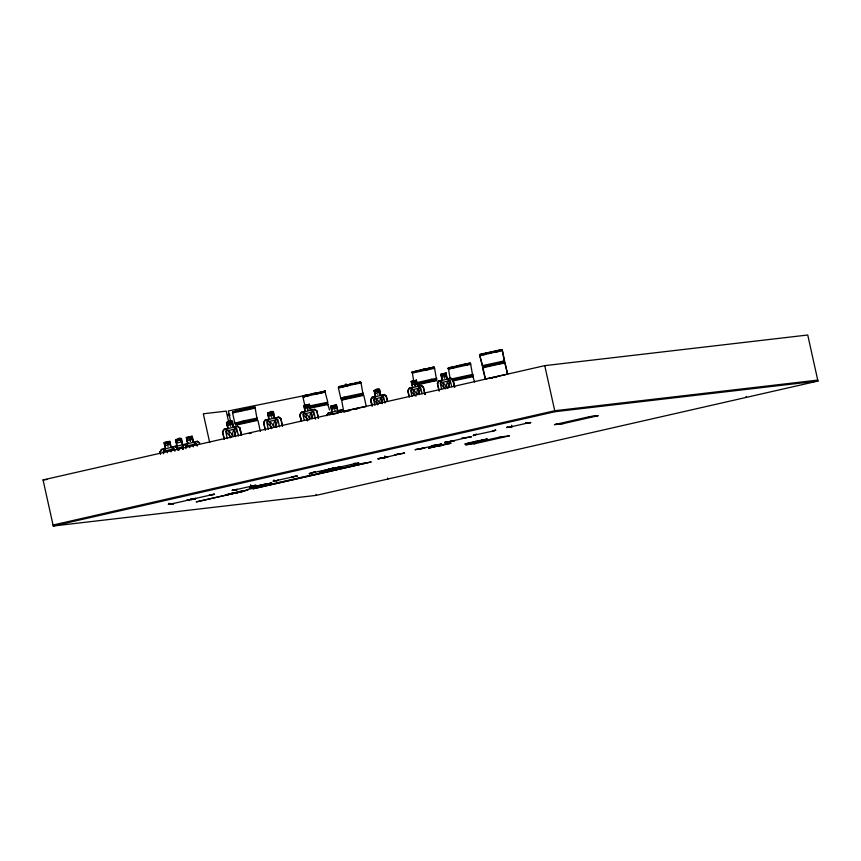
<?xml version="1.0" encoding="UTF-8"?>
<svg xmlns="http://www.w3.org/2000/svg" width="861" height="861" viewBox="0 0 861 861"><rect width="100%" height="100%" fill="white"/><g stroke="black" fill="none" stroke-linecap="round" stroke-linejoin="round"><path stroke-width="1.29" d="M379.626 403.152L379.744 402.442M444.319 375.891L443.964 375.267M446.31 386.793L446.364 386.191L446.719 386.718M379.583 403.131L379.636 402.464M414.744 383.167L414.367 382.542L414.324 383.263M446.289 386.815L446.289 386.126M309.4 417.391L309.659 417.757M229.898 423.924L230.296 424.086M232.266 434.999L232.524 434.697M270.924 414.948L271.183 414.647M273.357 425.528L273.615 425.538M306.914 407.231L307.076 406.532L307.452 407.156M167.389 443.641L167.852 444.222L167.411 443.609M232.179 434.999L232.255 434.331M270.838 414.948L271 414.249M378.13 458.805L387.741 457.116L378.14 458.848L378.851 458.504M386.858 457.32L387.558 456.987M423.978 448.118L424.817 448.054L415.271 449.636M453.553 440.843L454.393 440.778L444.782 442.468L445.503 442.167M173.567 449.571C173.244 447.569 170.037 450.529 171.005 451.928M195.899 444.48C195.565 442.479 192.369 445.438 193.338 446.848M168.444 504.255L173.556 503.696L168.379 504.352L169.369 504.169L169.143 503.168M194.898 498.831L190.701 499.272L195.877 498.616L194.952 498.691M233.137 490.092C229.22 490.662 239.498 488.962 236.753 489.489M236.506 489.672L237.432 489.586L232.147 490.275M273.206 481.051L278.49 480.373L273.206 481.095L274.185 480.868L273.97 479.868M339.299 467.297L340.224 467.222L335.112 467.771M506.838 427.4L512.058 426.819L506.774 427.497L507.56 427.196M381.369 403.432C386.115 394.09 379.206 395.726 379.744 403.486C376.989 396.221 369.767 397.943 378.162 404.229M418.446 394.37C423.192 385.039 416.283 386.664 416.821 394.424C412.839 386.169 407.231 389.85 415.992 396.082M447.72 388.257C452.821 378.851 446.547 377.914 446.396 387.159C442.414 378.905 436.796 382.585 445.567 388.806M311.488 418.317C316.826 408.91 309.303 410.665 309.712 418.371C305.633 410.234 299.262 413.614 308.776 420.017M233.869 436.419C239.713 426.722 232.782 426.206 232.438 435.343C228.326 427.25 221.88 430.715 231.491 437.011M274.928 427.207C280.761 417.499 273.841 416.982 273.486 426.12C269.385 418.026 262.928 421.492 272.55 427.788M247.85 489.844L244.481 490.985M451.035 442.974L449.765 443.297M487.122 438.992L481.417 440.671M372.027 405.972L370.66 399.827L372.038 397.298L375.514 396.48L374.094 390.55C384.781 383.64 375.568 399.396 384.286 394.413L386.417 396.146L387.504 401.054M370.66 399.827L372.21 405.972L370.951 399.848L372.038 397.298M370.951 399.848L372.253 397.459M409.201 396.899L407.737 390.765L409.115 388.236L412.591 387.418L411.171 381.488L416.487 380.25L411.171 381.488M409.384 396.889L407.931 390.808L409.33 388.397M439.045 390.851L437.313 383.489L438.69 380.96L442.156 380.142L440.746 374.212L446.063 372.974C445.912 384.469 449.216 374.643 453.069 379.819L454.705 387.17M437.603 383.522L438.895 381.122L450.906 378.302M301.135 420.868L299.779 414.722L301.382 412.182L305.074 411.386L303.707 405.456L309.465 404.218L310.735 410.18L314.674 409.33L316.966 411.074L318.548 418.446M224.226 429.424L222.698 431.856L224.366 439.164M265.285 420.2L263.757 422.633L265.425 429.951M328.428 413.076L326.685 415.723L328.31 412.903L332.195 412.258M160.587 454.404L159.995 451.95L161.577 449.388L165.366 448.527L164.01 442.586L169.843 441.262L171.156 447.214L176.903 445.933L175.536 439.993C187.461 432.728 176.677 449.862 187.698 443.447L186.374 437.496L192.164 436.172L193.488 442.123L197.427 441.23L199.698 442.941M161.62 449.377L159.995 451.95M160.211 451.993L161.75 449.56L197.384 441.445L199.569 443.049L197.341 441.445M182.866 449.324L182.328 446.859L183.953 444.298M182.532 446.902L184.071 444.47M247.656 489.974L246.58 490.178M329.828 414.841L332.281 412.204M168.024 446.321L168.067 446.536M415.928 449.442L424.634 447.924M454.21 440.649L444.836 442.36M169.09 504.105L173.491 503.481L172.932 503.588M190.765 499.165L191.691 499.089M191.422 499.014L195.813 498.39L195.264 498.497M278.297 480.244L278.221 480.201M335.768 467.62L340.17 466.996L339.611 467.103M310.057 473.356L309.282 473.701L310.251 473.485M315.061 471.839L309.282 473.701L315.137 471.785M474.045 435.246L473.249 435.591L476.51 434.245M415.153 385.771L415.11 385.179M475.756 434.45L473.238 435.548L476.424 434.299M495.656 430.199L492.212 431.458L495.656 430.199L494.666 430.457M232.685 411.902L246.816 408.458M234.827 423.085L232.427 412.376L234.041 411.827M253.414 407.834L255.05 407.328L256.944 418.263M254.673 408.232L233.051 412.86M303.223 395.845L302.717 396.06L304.159 395.866M304.45 395.952L302.814 396.501L304.945 406.015M304.676 396.641L303.363 397.147M324.845 391.217L325.372 391.055L304.353 395.554L306.258 395.048M325.017 391.669L327.826 402.216L311.079 405.66M257.288 419.006L235.139 423.903M257.439 419.694L235.29 424.591M346.735 385.782L347.37 385.642M346.585 386.04L347.317 385.857M360.468 381.94L359.155 382.445M362.847 393.283L360.942 382.402L359.317 382.876L360.501 382.521M327.697 403.131L311.176 406.446M327.847 403.82L311.327 407.135M327.847 404.627L329.548 409.997M415.271 371.199L411.73 372.21L413.172 372.006M413.689 380.982L412.268 372.426M347.166 410.471L343.657 411.45L341.666 400.161M420.781 370.434L434.159 367.647M363.191 394.026L341.042 398.923M363.342 394.715L341.193 399.612M433.858 367.367L434.385 367.206L432.932 367.356L434.052 367.216M434.471 367.593L432.835 368.153M482.375 365.817L479.835 355.765L491.373 352.924L502.404 350.771L504.18 360.996M450.066 378.13L448.377 368.39M447.935 368.616L456.567 366.377M469.966 363.331L470.493 363.17L468.782 363.665M436.366 378.539L434.461 367.658M365.796 406.629L358.133 407.963M436.71 379.281L415.895 383.651M436.861 379.959L417.929 383.866M436.861 380.777L434.181 381.089M482.515 365.634L479.663 355.109L481.277 354.549M485.313 379.163L483.01 367.873M504.524 361.738L482.375 366.625M472.474 374.503L470.569 363.611L465.134 364.515M472.969 375.923L452.154 380.304M472.969 376.741L474.669 382.112M485.464 378.98L482.558 368.045M225.378 494.957L227.078 494.483M321.25 471.462L319.539 471.979L338.707 467.953M449.571 443.63L428.552 448.129L434.471 446.568M444.674 378.259L444.642 377.871M271.645 416.939L271.861 417.499M334.703 409.836L335.004 410.374M190.356 441.23L190.389 441.456M252.951 485.83L252.822 485.841M276.263 480.632L276.822 480.524M294.031 476.596L293.472 476.703M509.83 427.078L510.39 426.97M511.94 426.615L511.402 426.722L511.66 425.356M527.578 423.052L527.449 423.063M189.151 499.918L171.576 503.9M193.714 498.853L194.274 498.756M211.472 494.827L211.279 494.881M338.061 467.458L338.621 467.362M355.819 463.444L355.625 463.487M314.62 409.352L316.966 411.074M299.779 414.722L301.339 420.868L300.037 414.754L301.501 412.365L314.642 409.545M332.744 468.19L333.702 467.943L327.772 469.568M333.702 467.943L327.654 469.762L328.579 469.46M377.645 392.229L377.29 391.604L377.602 392.218M232.696 434.913L232.319 434.299M232.761 411.762L233.977 411.44M241.392 410.137L241.64 410.084M240.746 410.783L241.478 410.622M240.703 410.998L241.424 410.837L238.475 411.504M253.263 407.425L254.512 407.113M303.169 395.888L304.407 395.522M303.266 396.329L308.69 394.908M339.901 386.417L338.664 386.729L360.544 381.95L359.424 382.069M303.481 396.996L304.665 396.673M338.943 387.88L340.17 387.536M412.182 372.038L413.42 371.661M412.279 372.479L415.314 371.629M412.462 373.125L415.529 372.329M432.674 367.701L433.933 367.378M481.245 354.119L479.555 354.614L485.453 353.085M500.499 350.158L501.812 349.652M235.753 425.151L257.913 420.329L260.356 431.436M448.29 368.002L459.419 365.322M448.592 369.068L470.698 364.278M448.57 369.089L449.797 368.756M341.645 400.171L342.861 399.827M482.494 365.645L504.654 360.813L502.286 350.115L500.898 350.223M482.989 367.873L488.424 366.495M450.777 379.141L472.947 374.32M344.131 412.075L345.336 411.741M485.443 378.98L507.613 374.158L504.804 363.051M250.82 487.315L249.593 487.681L250.842 487.337M340.515 467.469L341.72 467.114L336.285 468.513M429.015 447.914L430.231 447.591M449.517 443.641L450.766 443.297M465.112 443.921L466.371 443.576M251.089 486.228L251.434 486.174M276.607 480.546L293.493 476.703M338.405 467.383L355.668 463.476M511.714 426.647L511.509 425.377M527.373 423.095L510.013 427.034M416.724 394.09L416.767 393.369L417.154 393.951M446.31 386.105L446.73 386.675M383.231 457.901L399.439 454.102M420.308 448.839L421.029 448.689M422.374 448.377L421.653 448.516M436.516 445.04L420.469 448.796M449.883 441.564L450.432 441.456M451.864 441.123L451.487 441.187M466.092 437.765L450.163 441.499M234.052 411.87L235.892 411.354M241.026 410.223L238.282 410.805L254.748 407.371M352.816 383.92L338.308 387.407L340.719 398.105M340.138 387.547L347.435 385.836M304.643 396.652L308.873 395.586M481.288 354.581L494.149 351.622M481.288 354.603L485.529 353.537M430.834 368.164L432.739 367.712M449.474 367.669L451.347 367.206M344.206 397.125L341.042 398.105M342.839 399.838L363.816 395.35L366.248 406.457M415.863 382.854L431.404 379.314M452.003 379.615L473.27 375.062M452.466 381.046L473.442 376.558M250.788 487.348L271.785 482.881L265.877 484.409M227.013 494.494L228.918 494.02M321.185 471.473L323.09 470.999M466.307 443.587L470.58 442.532L468.169 443.071M330.29 468.954L329.924 469.041M383.694 457.815L385.115 457.471M235.806 410.912L238.217 410.363M235.903 411.407L238.282 410.783M341.806 386.428L344.185 385.825M354.936 383.489L357.369 382.93M342 387.095L344.378 386.524M306.484 396.178L324.188 392.325M415.228 371.231L423.3 369.315M483.322 354.786L485.722 354.215M415.325 371.672L420.459 370.413M415.497 372.329L434.59 368.314M451.433 367.636L453.812 367.044M464.574 364.698L466.996 364.149M451.627 368.314L454.005 367.744M344.196 397.125L363.32 393.111M309.196 408.469L314.33 407.253M418.209 384.619L434.202 381.079M347.144 410.471L358.133 407.963M347.209 411.267L349.631 410.686M325.426 470.386L323.047 470.956L328.202 469.794M228.865 494.02L234.02 492.793L231.254 493.45M236.452 492.869L244.502 490.942M242.113 491.556L244.535 490.974M384.835 457.525L385.018 456.169M432.071 447.171L434.471 446.601M481.407 440.649L483.828 440.068M445.933 373.211L440.961 374.374L442.382 380.304L440.208 382.897L441.575 389.075M416.358 380.487L411.397 381.649L412.806 387.579L410.632 390.173L411.999 396.34M374.32 390.711L379.281 389.549L380.508 395.511M415.088 385.147L415.034 385.803M409.233 388.419L421.33 385.567M372.156 397.481L384.254 394.629M461.69 438.357L471.182 436.818L470.289 437.033M444.793 442.511L445.675 442.296M415.217 449.786L416.1 449.571M395.038 454.694L404.53 453.155L403.648 453.37M378.14 458.848L379.023 458.633M440.907 444.125L441.607 444.093L432.007 445.826L432.846 445.524M209.718 495.204L209.955 495.183M252.628 485.905L235.387 489.812M354.065 463.81L354.301 463.788M344.088 385.351L346.865 384.749M347.51 385.136L347.413 385.125M485.432 353.118L496.765 350.61M493.536 351.805L495.376 351.374M308.701 394.951L315.729 393.412M421.029 370.381L420.911 370.413M243.437 420.9L235.139 423.085M488.413 366.506L499.714 363.999M490.964 378.388L492.826 377.957M255.028 486.304L260.732 485.034M257.288 486.336L265.909 484.409M398.718 454.242L399.353 454.124L397.836 454.479M437.216 445.933L434.439 446.579L448.075 443.609M470.547 442.543L484.162 439.54L481.848 440.046M472.818 442.543L470.106 443.103L481.439 440.638M464.488 438.141L464.746 438.088M224.161 439.185L222.482 431.813L224.064 429.252L227.842 428.391L226.486 422.45C238.357 415.476 227.788 431.221 237.571 426.173L239.875 427.885L241.51 435.246L239.875 427.885M265.22 429.962L263.541 422.59L265.166 420.028L268.901 419.178L267.534 413.226C279.416 406.263 268.869 422.019 278.62 416.961L280.934 418.661L282.569 426.023M232.158 421.373L226.723 422.6L228.036 428.552M267.588 413.226L273.368 411.913M230.156 423.935L230.253 424.086M270.946 414.776L271.032 414.259M230.64 426.378L230.597 426.163M197.212 446.159L196.663 443.695L193.338 442.371L192.014 436.419L186.568 437.657L187.935 443.598L185.481 446.235L186.019 448.71M224.183 429.435L237.528 426.399M265.242 420.211L278.577 417.176L280.761 418.78L282.376 426.098M190.496 441.435L190.442 441.209M337.63 410.772L341.774 409.836M341.677 410.062L343.851 411.666L341.72 410.051L328.31 412.903M177.538 448.075L182.93 446.848M188.365 445.578L193.779 444.351M166.044 450.669L171.447 449.431M43.05 479.932L544.744 365.645L807.736 335.004L817.95 381.068L316.256 495.355L53.264 525.996L43.05 479.932L47.054 479.459M53.048 525.027L554.742 410.74L817.735 380.099M53.264 525.996L554.958 411.709L817.95 381.068M529.676 422.805L530.645 422.536L525.501 423.106M193.897 498.81L211.322 494.871M214.389 494.268L209.341 495.064L214.507 494.375L213.646 494.397M250.669 485.13L251.735 485.852L250.755 486.078L250.529 485.077M506.785 427.54L507.764 427.314M191.314 499.488L192.175 499.455L187.009 500.155L187.946 499.843M530.548 422.471L529.795 422.6M255.921 485.249L250.755 486.078M296.109 476.359L297.088 476.133L296.227 476.155M335.058 467.921L336.038 467.695M500.876 436.828L465.65 444.846L474.981 443.652M474.239 443.845L509.475 435.827L500.144 437.022M488.284 352.924L491.222 352.235M350.244 384.533L352.203 384.092M488.456 353.602L491.383 352.945M350.029 385.19L347.101 385.846L352.945 384.576M311.359 393.886L314.297 393.229M244.352 409.513L246.311 409.072M313.791 393.907L315.75 393.466M420.372 370.026L428.939 368.153M423.773 369.81L425.743 369.391M456.578 366.42L465.144 364.558M243.426 420.9L257.417 418.091M314.33 407.264L328.321 404.444M494.752 377.527L496.732 377.075M493.009 431.06L475.433 434.891M328.192 469.794L342.204 466.974M260.205 485.658L263.143 485.001M439.627 445.976L442.576 445.32M234.009 492.815L246.633 490.157M239.39 492.191L225.69 495.01M473.324 441.93L476.251 441.273M475.735 441.897L478.662 441.241M187.623 500.273L187.472 500.306M314.243 472.398L314.814 472.258L314.222 472.409M495.559 430.123L494.795 430.252M492.438 431.275L493.213 431.243M349.781 384.06L352.698 383.425M346.348 385.384L348.296 384.964M423.3 369.337L426.217 368.68M421.815 370.208L419.867 370.639L421.825 370.241M314.383 393.606L322.326 391.981M240.456 410.363L242.404 409.944M314.534 394.316L322.445 392.659M459.408 365.301L465.048 364.117M456.954 366.388L458.902 365.99M456.954 366.442L458.913 366.033M355.399 409.373L357.369 408.943M249.324 433.578L251.272 433.158M236.947 492.126L239.864 491.48M303.933 405.617L309.325 404.455L310.638 410.406L313.878 411.795L315.524 419.199M309.433 417.886L309.508 417.37M330.15 468.976L312.704 472.732M485.895 353.473L487.703 353.096L485.895 353.527M494.139 351.579L500.908 350.266M494.268 352.289L499.283 351.256M352.806 383.866L355.518 383.349M426.324 369.121L429.026 368.551M352.935 384.587L355.647 384.017M426.453 369.832L429.165 369.261M246.795 408.437L251.799 407.371L249.486 407.866M246.903 408.846L249.615 408.275M247.042 409.588L249.733 409.018M462.314 364.666L469.105 363.331L467.34 363.676M453.273 367.227L455.103 366.808M443.049 444.653L445.772 444.072M263.627 484.377L266.35 483.807M254.587 486.906L257.31 486.336M239.875 491.545L242.576 490.974M328.245 469.406L328.17 469.417M496.722 350.599L499.068 350.147M355.378 382.887L357.702 382.392M432.965 367.324L428.907 368.11L431.243 367.69M355.507 383.296L359.575 382.553M355.615 384.017L357.939 383.554M304.45 395.619L228.337 410.955L230.942 422.708M305.849 395.576L308.184 395.081M465.241 365.236L467.566 364.763M499.703 364.009L502.017 363.536M431.393 379.314L436.839 378.356M467.803 443.609L470.138 443.135M254.619 486.895L250.54 487.649L252.327 487.358M499.014 350.136L500.811 349.824M431.189 367.679L432.997 367.367M413.119 372.049L414.905 371.683M413.205 372.447L414.948 372.113M339.654 386.761L338.534 386.912L341.365 386.417M339.6 386.793L341.386 386.438M357.907 383.565L359.683 383.231M449.227 368.013L451.013 367.647M322.315 391.938L325.469 391.497M251.778 407.414L254.619 406.887M251.918 407.813L253.672 407.511M235.494 411.418L232.653 411.956L233.751 411.741M228.004 414.55L229.812 414.238M502.006 363.546L503.76 363.213M228.24 415.68L229.995 415.379M448.032 443.619L449.829 443.286M484.14 439.584L487.294 439.045M466.059 443.932L467.857 443.598M320.938 471.774L322.703 471.462M226.766 494.838L228.552 494.505M446.063 372.974L447.246 379.152L450.292 380.53L451.67 386.697M374.094 390.55L375.633 396.652M438.69 380.96L437.506 383.532L439.228 390.84M453.069 379.819L454.533 387.246M461.776 438.378L471.171 436.785M441.607 444.093L432.114 445.632M395.124 454.705L404.519 453.112L403.755 453.166M378.862 458.407L381.348 457.977M500.747 349.814L501.888 349.652M479.954 355.066L481.03 354.947M469.041 363.32L470.171 363.159M469.191 363.751L470.267 363.6M469.288 364.472L470.354 364.3M448.161 368.121L449.281 367.97M359.564 382.51L360.963 382.392M448.441 369.272L449.528 369.121M359.64 383.242L360.748 383.059M503.244 360.985L504.309 360.813M503.739 363.224L504.837 363.051M323.962 391.238L325.35 391.077M324.145 392.336L325.254 392.164M303.126 396.49L304.202 396.34M253.511 407.081L254.953 406.952M249.464 487.864L250.594 487.681M307.743 409.868L307.517 409.201L307.851 409.761M341.72 409.836L344.034 411.547M337.781 410.74L336.457 404.788L330.678 406.101L332.002 412.301M530.656 422.579L525.371 423.3L526.308 422.988M588.892 416.842L597.017 415.895M555.614 424.419L563.74 423.472M365.021 462.798L365.86 462.701L247.57 489.554L248.409 489.457M296.97 476.025L291.804 476.854L297.088 476.133M250.971 485.895L256.029 485.356M186.331 437.496L187.698 443.447M175.106 446.31L177.42 448.021L177.958 450.475M182.328 446.859L183.081 449.345M214.507 494.375L209.46 494.871M192.175 499.455L187.138 499.961M176.817 448.118L179.12 450.131M505.138 362.244L482.526 367.313M357.993 463.003L358.854 462.981L353.806 463.476M337.673 410.977L341.01 412.301M345.735 383.984L348.533 385.222M175.02 446.536L177.237 448.14M278.534 417.187L280.708 418.79M237.475 426.399L239.702 428.003M314.577 409.567L316.74 411.203M450.809 378.313L452.908 379.927M421.233 385.588L423.332 387.202M384.157 394.65L386.266 396.264M189.829 447.645C190.13 445.847 185.761 444.717 186.406 446.644M167.508 452.735C167.809 450.938 163.439 449.808 164.085 451.724M746.11 396.415L746.326 397.384M544.744 365.645L554.958 411.709M505.127 363.062L507.592 374.158M452.811 379.949L454.436 387.256M449.055 387.31L447.688 381.143L442.823 382.284L444.19 388.451M445.837 373.222L447.15 379.174M425.033 394.467L423.494 387.084L421.363 385.351L417.714 386.212L416.39 380.261M423.246 387.224L424.957 394.521M422.094 393.972L420.728 387.794L417.671 386.428L416.261 380.497M419.479 394.586L418.112 388.419L413.248 389.559L414.615 395.726M386.169 396.286L387.342 401.14M385.018 403.034L383.651 396.856L380.594 395.49L379.314 389.323M382.402 403.648L381.036 397.481L376.171 398.621L377.538 404.788M374.406 390.69L375.73 396.641L373.556 399.235L374.922 405.402M384.716 456.222L384.996 457.482M387.665 478.081L387.88 479.039M316.794 411.181L318.355 418.511M309.271 404.476L310.584 410.428M312.392 418.575L311.025 412.408L305.698 413.549L307.334 420.943M303.987 405.596L305.257 411.569L302.835 414.163L304.202 420.329M316.041 494.397L316.256 495.355M279.502 426.819L277.866 419.425L274.53 418.102L273.163 412.161L267.771 413.388L269.138 419.329L266.684 421.965L268.331 429.37M276.618 427.486L274.971 420.082L269.579 421.309L271.215 428.713M239.659 428.014L241.328 435.311M238.443 436.043L236.807 428.638L233.482 427.314L232.115 421.373M235.559 436.699L233.912 429.305L228.52 430.532L230.167 437.926M228.843 422.869L226.239 411.117L203.314 413.786L209.686 442.532M226.766 422.6L228.079 428.552L225.636 431.189L227.272 438.593M191.971 436.419L193.284 442.371M182.532 444.857L181.165 438.916L175.773 440.143L177.14 446.084M174.891 451.239L174.342 448.775L171.005 447.451L169.649 441.51L164.247 442.737L165.603 448.689L163.149 451.325L163.698 453.79M189.786 438.615L190.173 439.132L189.764 438.518M334.133 407.221L334.498 407.748L334.133 407.221M377.742 394.661L377.828 394.672M323.725 391.561L321.82 392.024L323.714 391.583M251.466 407.91L249.044 408.469L251.455 407.931M445.277 374.406L442.145 375.148L442.586 377.129L445.718 376.386L445.277 374.406M415.702 381.681L412.58 382.413L413.011 384.404L416.143 383.662L415.702 381.681M378.636 390.743L375.504 391.475L375.934 393.466L379.066 392.724L378.636 390.743M319.453 392.562L317.623 392.982L319.453 392.594M231.415 422.579L227.95 423.375L228.391 425.356L231.857 424.559L231.415 422.579M272.474 413.366L269.009 414.152L269.439 416.132L272.915 415.346L272.474 413.366M168.95 442.715L165.473 443.512L165.915 445.492L169.38 444.696L168.95 442.715M180.423 440.132L176.957 440.918L177.398 442.898L180.864 442.113L180.423 440.132M191.271 437.625L187.795 438.421L188.236 440.401L191.712 439.616L191.271 437.625M336.36 405.025L330.915 406.263L332.68 414.442L338.115 412.957L336.307 405.036M335.618 406.241L332.152 407.027L332.583 409.007L336.059 408.222L335.618 406.241M370.434 462.056L252.983 488.811L371.274 461.959L370.434 462.056M243.2 491.211L196.222 501.909L244.04 491.114L243.2 491.211M589.634 416.649L554.398 424.667L562.997 423.666L598.234 415.648L589.634 416.649M308.529 405.671L305.106 406.403L305.547 408.383L308.97 407.651L308.529 405.671M466.092 443.899L464.994 444.05L466.113 443.921"/></g></svg>
